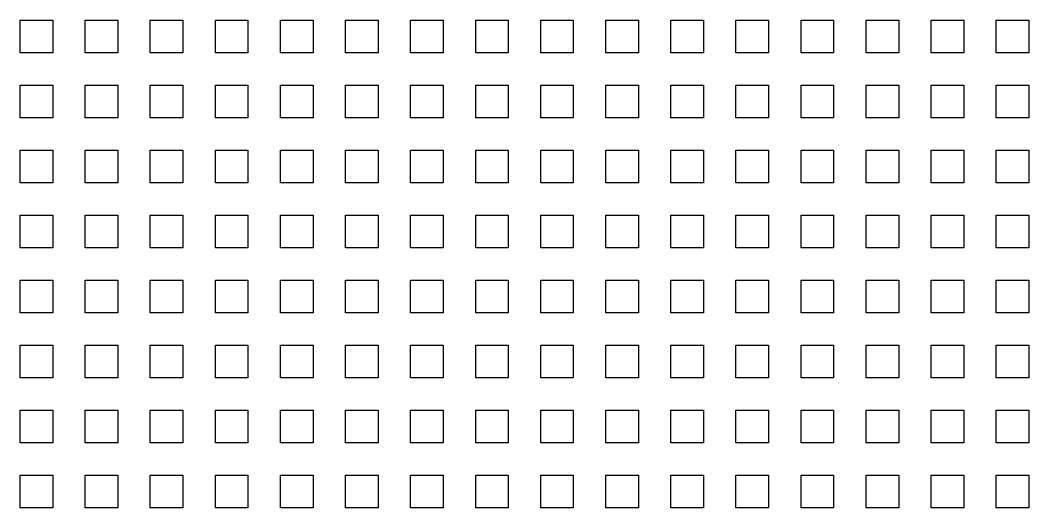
# Model space of a CAD drawing. Extents: x 0 to 780, y -350 to 670.
# Drawn here: x 480 to 495.5, y 423 to 430.5 of the extents above; entities that cross this region are included whole.
import ezdxf

# ---------------------------------------------------------------- set-up
doc = ezdxf.new("R2010")
doc.units = 0
for name, color, linetype in [('layer000', 1, 'CONTINUOUS'), ('layer001', 2, 'CONTINUOUS'), ('layer002', 3, 'CONTINUOUS'), ('layer003', 4, 'CONTINUOUS'), ('layer004', 5, 'CONTINUOUS'), ('layer005', 6, 'CONTINUOUS'), ('layer006', 7, 'CONTINUOUS'), ('layer007', 8, 'CONTINUOUS'), ('layer008', 9, 'CONTINUOUS'), ('layer009', 10, 'CONTINUOUS'), ('layer010', 11, 'CONTINUOUS'), ('layer011', 12, 'CONTINUOUS'), ('layer012', 13, 'CONTINUOUS'), ('layer013', 14, 'CONTINUOUS'), ('layer014', 15, 'CONTINUOUS'), ('layer015', 16, 'CONTINUOUS'), ('layer016', 17, 'CONTINUOUS'), ('layer017', 18, 'CONTINUOUS'), ('layer018', 19, 'CONTINUOUS'), ('layer019', 20, 'CONTINUOUS'), ('layer020', 21, 'CONTINUOUS'), ('layer021', 22, 'CONTINUOUS'), ('layer022', 23, 'CONTINUOUS'), ('layer023', 24, 'CONTINUOUS'), ('layer024', 25, 'CONTINUOUS'), ('layer025', 26, 'CONTINUOUS'), ('layer026', 27, 'CONTINUOUS'), ('layer027', 28, 'CONTINUOUS'), ('layer028', 29, 'CONTINUOUS'), ('layer029', 30, 'CONTINUOUS'), ('layer030', 31, 'CONTINUOUS'), ('layer031', 32, 'CONTINUOUS'), ('layer032', 33, 'CONTINUOUS'), ('layer033', 34, 'CONTINUOUS'), ('layer034', 35, 'CONTINUOUS'), ('layer035', 36, 'CONTINUOUS'), ('layer036', 37, 'CONTINUOUS'), ('layer037', 38, 'CONTINUOUS'), ('layer038', 39, 'CONTINUOUS'), ('layer039', 40, 'CONTINUOUS'), ('layer040', 41, 'CONTINUOUS'), ('layer041', 42, 'CONTINUOUS'), ('layer042', 43, 'CONTINUOUS'), ('layer043', 44, 'CONTINUOUS'), ('layer044', 45, 'CONTINUOUS'), ('layer045', 46, 'CONTINUOUS'), ('layer046', 47, 'CONTINUOUS'), ('layer047', 48, 'CONTINUOUS'), ('layer048', 49, 'CONTINUOUS'), ('layer049', 50, 'CONTINUOUS'), ('layer050', 51, 'CONTINUOUS'), ('layer051', 52, 'CONTINUOUS'), ('layer052', 53, 'CONTINUOUS'), ('layer053', 54, 'CONTINUOUS'), ('layer054', 55, 'CONTINUOUS'), ('layer055', 56, 'CONTINUOUS'), ('layer056', 57, 'CONTINUOUS'), ('layer057', 58, 'CONTINUOUS'), ('layer058', 59, 'CONTINUOUS'), ('layer059', 60, 'CONTINUOUS'), ('layer060', 61, 'CONTINUOUS'), ('layer061', 62, 'CONTINUOUS'), ('layer062', 63, 'CONTINUOUS'), ('layer063', 64, 'CONTINUOUS'), ('layer064', 65, 'CONTINUOUS'), ('layer065', 66, 'CONTINUOUS'), ('layer066', 67, 'CONTINUOUS'), ('layer067', 68, 'CONTINUOUS'), ('layer068', 69, 'CONTINUOUS'), ('layer069', 70, 'CONTINUOUS'), ('layer070', 71, 'CONTINUOUS'), ('layer071', 72, 'CONTINUOUS'), ('layer072', 73, 'CONTINUOUS'), ('layer073', 74, 'CONTINUOUS'), ('layer074', 75, 'CONTINUOUS'), ('layer075', 76, 'CONTINUOUS'), ('layer076', 77, 'CONTINUOUS'), ('layer077', 78, 'CONTINUOUS'), ('layer078', 79, 'CONTINUOUS'), ('layer079', 80, 'CONTINUOUS'), ('layer080', 81, 'CONTINUOUS'), ('layer081', 82, 'CONTINUOUS'), ('layer082', 83, 'CONTINUOUS'), ('layer083', 84, 'CONTINUOUS'), ('layer084', 85, 'CONTINUOUS'), ('layer085', 86, 'CONTINUOUS'), ('layer086', 87, 'CONTINUOUS'), ('layer087', 88, 'CONTINUOUS'), ('layer088', 89, 'CONTINUOUS'), ('layer089', 90, 'CONTINUOUS'), ('layer090', 91, 'CONTINUOUS'), ('layer091', 92, 'CONTINUOUS'), ('layer092', 93, 'CONTINUOUS'), ('layer093', 94, 'CONTINUOUS'), ('layer094', 95, 'CONTINUOUS'), ('layer095', 96, 'CONTINUOUS'), ('layer096', 97, 'CONTINUOUS'), ('layer097', 98, 'CONTINUOUS'), ('layer098', 99, 'CONTINUOUS'), ('layer099', 100, 'CONTINUOUS'), ('layer100', 101, 'CONTINUOUS'), ('layer101', 102, 'CONTINUOUS'), ('layer102', 103, 'CONTINUOUS'), ('layer103', 104, 'CONTINUOUS'), ('layer104', 105, 'CONTINUOUS'), ('layer105', 106, 'CONTINUOUS'), ('layer106', 107, 'CONTINUOUS'), ('layer107', 108, 'CONTINUOUS'), ('layer108', 109, 'CONTINUOUS'), ('layer109', 110, 'CONTINUOUS'), ('layer110', 111, 'CONTINUOUS'), ('layer111', 112, 'CONTINUOUS'), ('layer112', 113, 'CONTINUOUS'), ('layer113', 114, 'CONTINUOUS'), ('layer114', 115, 'CONTINUOUS'), ('layer115', 116, 'CONTINUOUS'), ('layer116', 117, 'CONTINUOUS'), ('layer117', 118, 'CONTINUOUS'), ('layer118', 119, 'CONTINUOUS'), ('layer119', 120, 'CONTINUOUS'), ('layer120', 121, 'CONTINUOUS'), ('layer121', 122, 'CONTINUOUS'), ('layer122', 123, 'CONTINUOUS'), ('layer123', 124, 'CONTINUOUS'), ('layer124', 125, 'CONTINUOUS'), ('layer125', 126, 'CONTINUOUS'), ('layer126', 127, 'CONTINUOUS'), ('layer127', 128, 'CONTINUOUS')]:
    doc.layers.add(name, color=color, linetype=linetype)

# ---------------------------------------------------------------- blocks, each defined once
blk = doc.blocks.new('gs_matrix_1um')
at = {"layer": 'layer000'}
blk.add_lwpolyline([(480, 430), (480, 430.5), (480.5, 430.5), (480.5, 430)], close=True, dxfattribs=at)
at = {"layer": 'layer001'}
blk.add_lwpolyline([(481, 430), (481, 430.5), (481.5, 430.5), (481.5, 430)], close=True, dxfattribs=at)
at = {"layer": 'layer002'}
blk.add_lwpolyline([(482, 430), (482, 430.5), (482.5, 430.5), (482.5, 430)], close=True, dxfattribs=at)
at = {"layer": 'layer003'}
blk.add_lwpolyline([(483, 430), (483, 430.5), (483.5, 430.5), (483.5, 430)], close=True, dxfattribs=at)
at = {"layer": 'layer004'}
blk.add_lwpolyline([(484, 430), (484, 430.5), (484.5, 430.5), (484.5, 430)], close=True, dxfattribs=at)
at = {"layer": 'layer005'}
blk.add_lwpolyline([(485, 430), (485, 430.5), (485.5, 430.5), (485.5, 430)], close=True, dxfattribs=at)
at = {"layer": 'layer006'}
blk.add_lwpolyline([(486, 430), (486, 430.5), (486.5, 430.5), (486.5, 430)], close=True, dxfattribs=at)
at = {"layer": 'layer007'}
blk.add_lwpolyline([(487, 430), (487, 430.5), (487.5, 430.5), (487.5, 430)], close=True, dxfattribs=at)
at = {"layer": 'layer008'}
blk.add_lwpolyline([(488, 430), (488, 430.5), (488.5, 430.5), (488.5, 430)], close=True, dxfattribs=at)
at = {"layer": 'layer009'}
blk.add_lwpolyline([(489, 430), (489, 430.5), (489.5, 430.5), (489.5, 430)], close=True, dxfattribs=at)
at = {"layer": 'layer010'}
blk.add_lwpolyline([(490, 430), (490, 430.5), (490.5, 430.5), (490.5, 430)], close=True, dxfattribs=at)
at = {"layer": 'layer011'}
blk.add_lwpolyline([(491, 430), (491, 430.5), (491.5, 430.5), (491.5, 430)], close=True, dxfattribs=at)
at = {"layer": 'layer012'}
blk.add_lwpolyline([(492, 430), (492, 430.5), (492.5, 430.5), (492.5, 430)], close=True, dxfattribs=at)
at = {"layer": 'layer013'}
blk.add_lwpolyline([(493, 430), (493, 430.5), (493.5, 430.5), (493.5, 430)], close=True, dxfattribs=at)
at = {"layer": 'layer014'}
blk.add_lwpolyline([(494, 430), (494, 430.5), (494.5, 430.5), (494.5, 430)], close=True, dxfattribs=at)
at = {"layer": 'layer015'}
blk.add_lwpolyline([(495, 430), (495, 430.5), (495.5, 430.5), (495.5, 430)], close=True, dxfattribs=at)
at = {"layer": 'layer016'}
blk.add_lwpolyline([(480, 429), (480, 429.5), (480.5, 429.5), (480.5, 429)], close=True, dxfattribs=at)
at = {"layer": 'layer017'}
blk.add_lwpolyline([(481, 429), (481, 429.5), (481.5, 429.5), (481.5, 429)], close=True, dxfattribs=at)
at = {"layer": 'layer018'}
blk.add_lwpolyline([(482, 429), (482, 429.5), (482.5, 429.5), (482.5, 429)], close=True, dxfattribs=at)
at = {"layer": 'layer019'}
blk.add_lwpolyline([(483, 429), (483, 429.5), (483.5, 429.5), (483.5, 429)], close=True, dxfattribs=at)
at = {"layer": 'layer020'}
blk.add_lwpolyline([(484, 429), (484, 429.5), (484.5, 429.5), (484.5, 429)], close=True, dxfattribs=at)
at = {"layer": 'layer021'}
blk.add_lwpolyline([(485, 429), (485, 429.5), (485.5, 429.5), (485.5, 429)], close=True, dxfattribs=at)
at = {"layer": 'layer022'}
blk.add_lwpolyline([(486, 429), (486, 429.5), (486.5, 429.5), (486.5, 429)], close=True, dxfattribs=at)
at = {"layer": 'layer023'}
blk.add_lwpolyline([(487, 429), (487, 429.5), (487.5, 429.5), (487.5, 429)], close=True, dxfattribs=at)
at = {"layer": 'layer024'}
blk.add_lwpolyline([(488, 429), (488, 429.5), (488.5, 429.5), (488.5, 429)], close=True, dxfattribs=at)
at = {"layer": 'layer025'}
blk.add_lwpolyline([(489, 429), (489, 429.5), (489.5, 429.5), (489.5, 429)], close=True, dxfattribs=at)
at = {"layer": 'layer026'}
blk.add_lwpolyline([(490, 429), (490, 429.5), (490.5, 429.5), (490.5, 429)], close=True, dxfattribs=at)
at = {"layer": 'layer027'}
blk.add_lwpolyline([(491, 429), (491, 429.5), (491.5, 429.5), (491.5, 429)], close=True, dxfattribs=at)
at = {"layer": 'layer028'}
blk.add_lwpolyline([(492, 429), (492, 429.5), (492.5, 429.5), (492.5, 429)], close=True, dxfattribs=at)
at = {"layer": 'layer029'}
blk.add_lwpolyline([(493, 429), (493, 429.5), (493.5, 429.5), (493.5, 429)], close=True, dxfattribs=at)
at = {"layer": 'layer030'}
blk.add_lwpolyline([(494, 429), (494, 429.5), (494.5, 429.5), (494.5, 429)], close=True, dxfattribs=at)
at = {"layer": 'layer031'}
blk.add_lwpolyline([(495, 429), (495, 429.5), (495.5, 429.5), (495.5, 429)], close=True, dxfattribs=at)
at = {"layer": 'layer032'}
blk.add_lwpolyline([(480, 428), (480, 428.5), (480.5, 428.5), (480.5, 428)], close=True, dxfattribs=at)
at = {"layer": 'layer033'}
blk.add_lwpolyline([(481, 428), (481, 428.5), (481.5, 428.5), (481.5, 428)], close=True, dxfattribs=at)
at = {"layer": 'layer034'}
blk.add_lwpolyline([(482, 428), (482, 428.5), (482.5, 428.5), (482.5, 428)], close=True, dxfattribs=at)
at = {"layer": 'layer035'}
blk.add_lwpolyline([(483, 428), (483, 428.5), (483.5, 428.5), (483.5, 428)], close=True, dxfattribs=at)
at = {"layer": 'layer036'}
blk.add_lwpolyline([(484, 428), (484, 428.5), (484.5, 428.5), (484.5, 428)], close=True, dxfattribs=at)
at = {"layer": 'layer037'}
blk.add_lwpolyline([(485, 428), (485, 428.5), (485.5, 428.5), (485.5, 428)], close=True, dxfattribs=at)
at = {"layer": 'layer038'}
blk.add_lwpolyline([(486, 428), (486, 428.5), (486.5, 428.5), (486.5, 428)], close=True, dxfattribs=at)
at = {"layer": 'layer039'}
blk.add_lwpolyline([(487, 428), (487, 428.5), (487.5, 428.5), (487.5, 428)], close=True, dxfattribs=at)
at = {"layer": 'layer040'}
blk.add_lwpolyline([(488, 428), (488, 428.5), (488.5, 428.5), (488.5, 428)], close=True, dxfattribs=at)
at = {"layer": 'layer041'}
blk.add_lwpolyline([(489, 428), (489, 428.5), (489.5, 428.5), (489.5, 428)], close=True, dxfattribs=at)
at = {"layer": 'layer042'}
blk.add_lwpolyline([(490, 428), (490, 428.5), (490.5, 428.5), (490.5, 428)], close=True, dxfattribs=at)
at = {"layer": 'layer043'}
blk.add_lwpolyline([(491, 428), (491, 428.5), (491.5, 428.5), (491.5, 428)], close=True, dxfattribs=at)
at = {"layer": 'layer044'}
blk.add_lwpolyline([(492, 428), (492, 428.5), (492.5, 428.5), (492.5, 428)], close=True, dxfattribs=at)
at = {"layer": 'layer045'}
blk.add_lwpolyline([(493, 428), (493, 428.5), (493.5, 428.5), (493.5, 428)], close=True, dxfattribs=at)
at = {"layer": 'layer046'}
blk.add_lwpolyline([(494, 428), (494, 428.5), (494.5, 428.5), (494.5, 428)], close=True, dxfattribs=at)
at = {"layer": 'layer047'}
blk.add_lwpolyline([(495, 428), (495, 428.5), (495.5, 428.5), (495.5, 428)], close=True, dxfattribs=at)
at = {"layer": 'layer048'}
blk.add_lwpolyline([(480, 427), (480, 427.5), (480.5, 427.5), (480.5, 427)], close=True, dxfattribs=at)
at = {"layer": 'layer049'}
blk.add_lwpolyline([(481, 427), (481, 427.5), (481.5, 427.5), (481.5, 427)], close=True, dxfattribs=at)
at = {"layer": 'layer050'}
blk.add_lwpolyline([(482, 427), (482, 427.5), (482.5, 427.5), (482.5, 427)], close=True, dxfattribs=at)
at = {"layer": 'layer051'}
blk.add_lwpolyline([(483, 427), (483, 427.5), (483.5, 427.5), (483.5, 427)], close=True, dxfattribs=at)
at = {"layer": 'layer052'}
blk.add_lwpolyline([(484, 427), (484, 427.5), (484.5, 427.5), (484.5, 427)], close=True, dxfattribs=at)
at = {"layer": 'layer053'}
blk.add_lwpolyline([(485, 427), (485, 427.5), (485.5, 427.5), (485.5, 427)], close=True, dxfattribs=at)
at = {"layer": 'layer054'}
blk.add_lwpolyline([(486, 427), (486, 427.5), (486.5, 427.5), (486.5, 427)], close=True, dxfattribs=at)
at = {"layer": 'layer055'}
blk.add_lwpolyline([(487, 427), (487, 427.5), (487.5, 427.5), (487.5, 427)], close=True, dxfattribs=at)
at = {"layer": 'layer056'}
blk.add_lwpolyline([(488, 427), (488, 427.5), (488.5, 427.5), (488.5, 427)], close=True, dxfattribs=at)
at = {"layer": 'layer057'}
blk.add_lwpolyline([(489, 427), (489, 427.5), (489.5, 427.5), (489.5, 427)], close=True, dxfattribs=at)
at = {"layer": 'layer058'}
blk.add_lwpolyline([(490, 427), (490, 427.5), (490.5, 427.5), (490.5, 427)], close=True, dxfattribs=at)
at = {"layer": 'layer059'}
blk.add_lwpolyline([(491, 427), (491, 427.5), (491.5, 427.5), (491.5, 427)], close=True, dxfattribs=at)
at = {"layer": 'layer060'}
blk.add_lwpolyline([(492, 427), (492, 427.5), (492.5, 427.5), (492.5, 427)], close=True, dxfattribs=at)
at = {"layer": 'layer061'}
blk.add_lwpolyline([(493, 427), (493, 427.5), (493.5, 427.5), (493.5, 427)], close=True, dxfattribs=at)
at = {"layer": 'layer062'}
blk.add_lwpolyline([(494, 427), (494, 427.5), (494.5, 427.5), (494.5, 427)], close=True, dxfattribs=at)
at = {"layer": 'layer063'}
blk.add_lwpolyline([(495, 427), (495, 427.5), (495.5, 427.5), (495.5, 427)], close=True, dxfattribs=at)
at = {"layer": 'layer064'}
blk.add_lwpolyline([(480, 426), (480, 426.5), (480.5, 426.5), (480.5, 426)], close=True, dxfattribs=at)
at = {"layer": 'layer065'}
blk.add_lwpolyline([(481, 426), (481, 426.5), (481.5, 426.5), (481.5, 426)], close=True, dxfattribs=at)
at = {"layer": 'layer066'}
blk.add_lwpolyline([(482, 426), (482, 426.5), (482.5, 426.5), (482.5, 426)], close=True, dxfattribs=at)
at = {"layer": 'layer067'}
blk.add_lwpolyline([(483, 426), (483, 426.5), (483.5, 426.5), (483.5, 426)], close=True, dxfattribs=at)
at = {"layer": 'layer068'}
blk.add_lwpolyline([(484, 426), (484, 426.5), (484.5, 426.5), (484.5, 426)], close=True, dxfattribs=at)
at = {"layer": 'layer069'}
blk.add_lwpolyline([(485, 426), (485, 426.5), (485.5, 426.5), (485.5, 426)], close=True, dxfattribs=at)
at = {"layer": 'layer070'}
blk.add_lwpolyline([(486, 426), (486, 426.5), (486.5, 426.5), (486.5, 426)], close=True, dxfattribs=at)
at = {"layer": 'layer071'}
blk.add_lwpolyline([(487, 426), (487, 426.5), (487.5, 426.5), (487.5, 426)], close=True, dxfattribs=at)
at = {"layer": 'layer072'}
blk.add_lwpolyline([(488, 426), (488, 426.5), (488.5, 426.5), (488.5, 426)], close=True, dxfattribs=at)
at = {"layer": 'layer073'}
blk.add_lwpolyline([(489, 426), (489, 426.5), (489.5, 426.5), (489.5, 426)], close=True, dxfattribs=at)
at = {"layer": 'layer074'}
blk.add_lwpolyline([(490, 426), (490, 426.5), (490.5, 426.5), (490.5, 426)], close=True, dxfattribs=at)
at = {"layer": 'layer075'}
blk.add_lwpolyline([(491, 426), (491, 426.5), (491.5, 426.5), (491.5, 426)], close=True, dxfattribs=at)
at = {"layer": 'layer076'}
blk.add_lwpolyline([(492, 426), (492, 426.5), (492.5, 426.5), (492.5, 426)], close=True, dxfattribs=at)
at = {"layer": 'layer077'}
blk.add_lwpolyline([(493, 426), (493, 426.5), (493.5, 426.5), (493.5, 426)], close=True, dxfattribs=at)
at = {"layer": 'layer078'}
blk.add_lwpolyline([(494, 426), (494, 426.5), (494.5, 426.5), (494.5, 426)], close=True, dxfattribs=at)
at = {"layer": 'layer079'}
blk.add_lwpolyline([(495, 426), (495, 426.5), (495.5, 426.5), (495.5, 426)], close=True, dxfattribs=at)
at = {"layer": 'layer080'}
blk.add_lwpolyline([(480, 425), (480, 425.5), (480.5, 425.5), (480.5, 425)], close=True, dxfattribs=at)
at = {"layer": 'layer081'}
blk.add_lwpolyline([(481, 425), (481, 425.5), (481.5, 425.5), (481.5, 425)], close=True, dxfattribs=at)
at = {"layer": 'layer082'}
blk.add_lwpolyline([(482, 425), (482, 425.5), (482.5, 425.5), (482.5, 425)], close=True, dxfattribs=at)
at = {"layer": 'layer083'}
blk.add_lwpolyline([(483, 425), (483, 425.5), (483.5, 425.5), (483.5, 425)], close=True, dxfattribs=at)
at = {"layer": 'layer084'}
blk.add_lwpolyline([(484, 425), (484, 425.5), (484.5, 425.5), (484.5, 425)], close=True, dxfattribs=at)
at = {"layer": 'layer085'}
blk.add_lwpolyline([(485, 425), (485, 425.5), (485.5, 425.5), (485.5, 425)], close=True, dxfattribs=at)
at = {"layer": 'layer086'}
blk.add_lwpolyline([(486, 425), (486, 425.5), (486.5, 425.5), (486.5, 425)], close=True, dxfattribs=at)
at = {"layer": 'layer087'}
blk.add_lwpolyline([(487, 425), (487, 425.5), (487.5, 425.5), (487.5, 425)], close=True, dxfattribs=at)
at = {"layer": 'layer088'}
blk.add_lwpolyline([(488, 425), (488, 425.5), (488.5, 425.5), (488.5, 425)], close=True, dxfattribs=at)
at = {"layer": 'layer089'}
blk.add_lwpolyline([(489, 425), (489, 425.5), (489.5, 425.5), (489.5, 425)], close=True, dxfattribs=at)
at = {"layer": 'layer090'}
blk.add_lwpolyline([(490, 425), (490, 425.5), (490.5, 425.5), (490.5, 425)], close=True, dxfattribs=at)
at = {"layer": 'layer091'}
blk.add_lwpolyline([(491, 425), (491, 425.5), (491.5, 425.5), (491.5, 425)], close=True, dxfattribs=at)
at = {"layer": 'layer092'}
blk.add_lwpolyline([(492, 425), (492, 425.5), (492.5, 425.5), (492.5, 425)], close=True, dxfattribs=at)
at = {"layer": 'layer093'}
blk.add_lwpolyline([(493, 425), (493, 425.5), (493.5, 425.5), (493.5, 425)], close=True, dxfattribs=at)
at = {"layer": 'layer094'}
blk.add_lwpolyline([(494, 425), (494, 425.5), (494.5, 425.5), (494.5, 425)], close=True, dxfattribs=at)
at = {"layer": 'layer095'}
blk.add_lwpolyline([(495, 425), (495, 425.5), (495.5, 425.5), (495.5, 425)], close=True, dxfattribs=at)
at = {"layer": 'layer096'}
blk.add_lwpolyline([(480, 424), (480, 424.5), (480.5, 424.5), (480.5, 424)], close=True, dxfattribs=at)
at = {"layer": 'layer097'}
blk.add_lwpolyline([(481, 424), (481, 424.5), (481.5, 424.5), (481.5, 424)], close=True, dxfattribs=at)
at = {"layer": 'layer098'}
blk.add_lwpolyline([(482, 424), (482, 424.5), (482.5, 424.5), (482.5, 424)], close=True, dxfattribs=at)
at = {"layer": 'layer099'}
blk.add_lwpolyline([(483, 424), (483, 424.5), (483.5, 424.5), (483.5, 424)], close=True, dxfattribs=at)
at = {"layer": 'layer100'}
blk.add_lwpolyline([(484, 424), (484, 424.5), (484.5, 424.5), (484.5, 424)], close=True, dxfattribs=at)
at = {"layer": 'layer101'}
blk.add_lwpolyline([(485, 424), (485, 424.5), (485.5, 424.5), (485.5, 424)], close=True, dxfattribs=at)
at = {"layer": 'layer102'}
blk.add_lwpolyline([(486, 424), (486, 424.5), (486.5, 424.5), (486.5, 424)], close=True, dxfattribs=at)
at = {"layer": 'layer103'}
blk.add_lwpolyline([(487, 424), (487, 424.5), (487.5, 424.5), (487.5, 424)], close=True, dxfattribs=at)
at = {"layer": 'layer104'}
blk.add_lwpolyline([(488, 424), (488, 424.5), (488.5, 424.5), (488.5, 424)], close=True, dxfattribs=at)
at = {"layer": 'layer105'}
blk.add_lwpolyline([(489, 424), (489, 424.5), (489.5, 424.5), (489.5, 424)], close=True, dxfattribs=at)
at = {"layer": 'layer106'}
blk.add_lwpolyline([(490, 424), (490, 424.5), (490.5, 424.5), (490.5, 424)], close=True, dxfattribs=at)
at = {"layer": 'layer107'}
blk.add_lwpolyline([(491, 424), (491, 424.5), (491.5, 424.5), (491.5, 424)], close=True, dxfattribs=at)
at = {"layer": 'layer108'}
blk.add_lwpolyline([(492, 424), (492, 424.5), (492.5, 424.5), (492.5, 424)], close=True, dxfattribs=at)
at = {"layer": 'layer109'}
blk.add_lwpolyline([(493, 424), (493, 424.5), (493.5, 424.5), (493.5, 424)], close=True, dxfattribs=at)
at = {"layer": 'layer110'}
blk.add_lwpolyline([(494, 424), (494, 424.5), (494.5, 424.5), (494.5, 424)], close=True, dxfattribs=at)
at = {"layer": 'layer111'}
blk.add_lwpolyline([(495, 424), (495, 424.5), (495.5, 424.5), (495.5, 424)], close=True, dxfattribs=at)
at = {"layer": 'layer112'}
blk.add_lwpolyline([(480, 423), (480, 423.5), (480.5, 423.5), (480.5, 423)], close=True, dxfattribs=at)
at = {"layer": 'layer113'}
blk.add_lwpolyline([(481, 423), (481, 423.5), (481.5, 423.5), (481.5, 423)], close=True, dxfattribs=at)
at = {"layer": 'layer114'}
blk.add_lwpolyline([(482, 423), (482, 423.5), (482.5, 423.5), (482.5, 423)], close=True, dxfattribs=at)
at = {"layer": 'layer115'}
blk.add_lwpolyline([(483, 423), (483, 423.5), (483.5, 423.5), (483.5, 423)], close=True, dxfattribs=at)
at = {"layer": 'layer116'}
blk.add_lwpolyline([(484, 423), (484, 423.5), (484.5, 423.5), (484.5, 423)], close=True, dxfattribs=at)
at = {"layer": 'layer117'}
blk.add_lwpolyline([(485, 423), (485, 423.5), (485.5, 423.5), (485.5, 423)], close=True, dxfattribs=at)
at = {"layer": 'layer118'}
blk.add_lwpolyline([(486, 423), (486, 423.5), (486.5, 423.5), (486.5, 423)], close=True, dxfattribs=at)
at = {"layer": 'layer119'}
blk.add_lwpolyline([(487, 423), (487, 423.5), (487.5, 423.5), (487.5, 423)], close=True, dxfattribs=at)
at = {"layer": 'layer120'}
blk.add_lwpolyline([(488, 423), (488, 423.5), (488.5, 423.5), (488.5, 423)], close=True, dxfattribs=at)
at = {"layer": 'layer121'}
blk.add_lwpolyline([(489, 423), (489, 423.5), (489.5, 423.5), (489.5, 423)], close=True, dxfattribs=at)
at = {"layer": 'layer122'}
blk.add_lwpolyline([(490, 423), (490, 423.5), (490.5, 423.5), (490.5, 423)], close=True, dxfattribs=at)
at = {"layer": 'layer123'}
blk.add_lwpolyline([(491, 423), (491, 423.5), (491.5, 423.5), (491.5, 423)], close=True, dxfattribs=at)
at = {"layer": 'layer124'}
blk.add_lwpolyline([(492, 423), (492, 423.5), (492.5, 423.5), (492.5, 423)], close=True, dxfattribs=at)
at = {"layer": 'layer125'}
blk.add_lwpolyline([(493, 423), (493, 423.5), (493.5, 423.5), (493.5, 423)], close=True, dxfattribs=at)
at = {"layer": 'layer126'}
blk.add_lwpolyline([(494, 423), (494, 423.5), (494.5, 423.5), (494.5, 423)], close=True, dxfattribs=at)
at = {"layer": 'layer127'}
blk.add_lwpolyline([(495, 423), (495, 423.5), (495.5, 423.5), (495.5, 423)], close=True, dxfattribs=at)

msp = doc.modelspace()

# ---------------------------------------------------------------- block references
msp.add_blockref('gs_matrix_1um', (0, 0))

doc.saveas('drawing.dxf')
